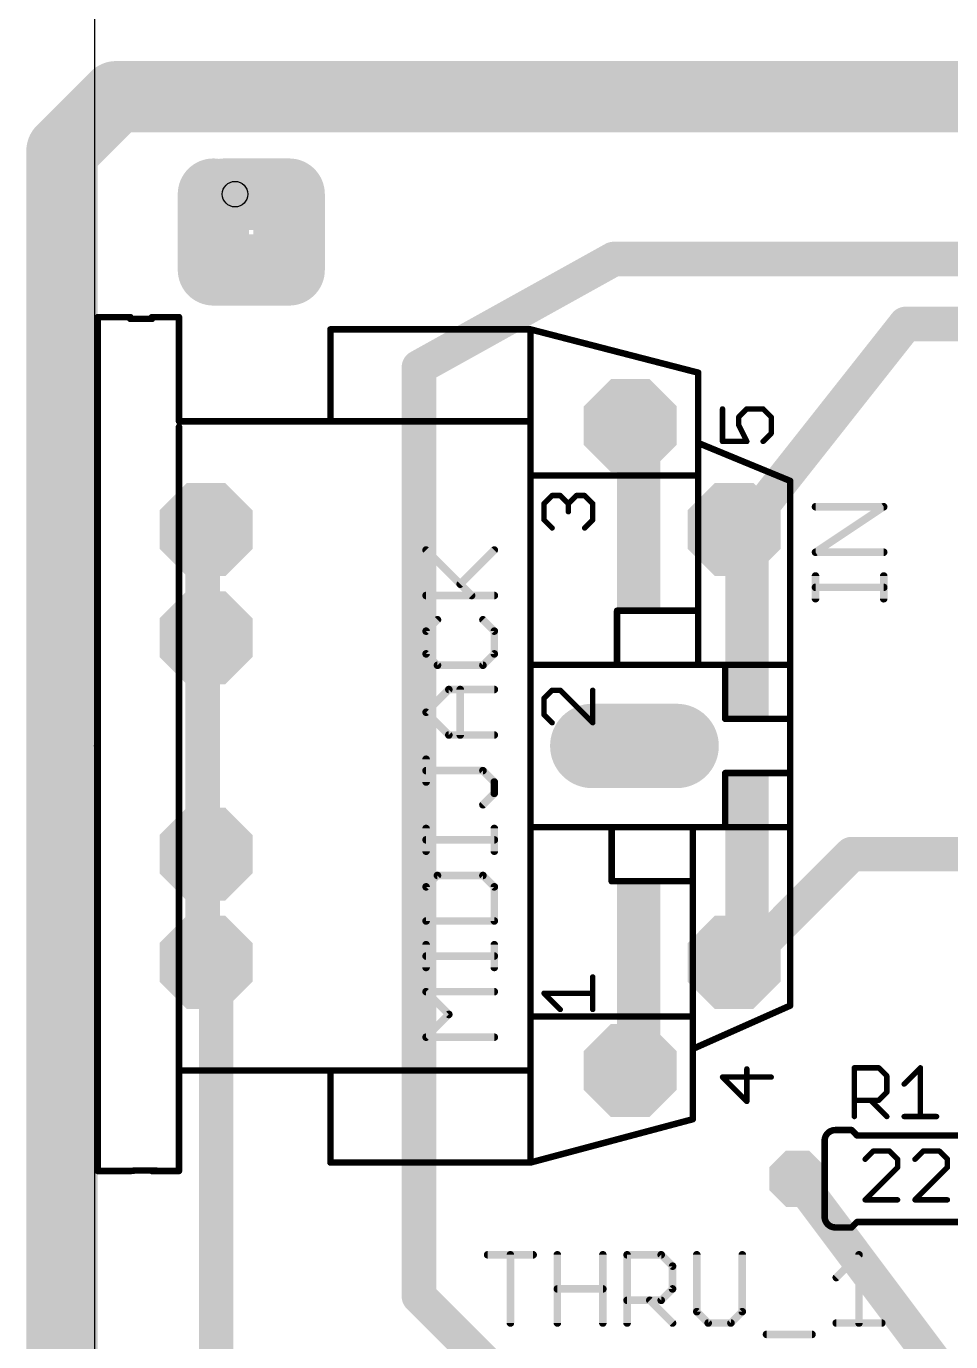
# Model space of a CAD drawing. Extents: x -0.06 to 3.94, y -0.06 to 3.15.
# Drawn here: x -0.063 to 0.792, y 0.649 to 1.865 of the extents above; entities that cross this region are included whole.
import ezdxf

# ---------------------------------------------------------------- set-up
doc = ezdxf.new("R2010")
doc.units = 0
for name, color, linetype in [('16', 175, 'CONTINUOUS'), ('17', 82, 'CONTINUOUS'), ('20', 7, 'CONTINUOUS'), ('21', 253, 'CONTINUOUS'), ('23', 7, 'CONTINUOUS'), ('25', 253, 'CONTINUOUS'), ('27', 253, 'CONTINUOUS'), ('46', 140, 'CONTINUOUS'), ('51', 253, 'CONTINUOUS')]:
    doc.layers.add(name, color=color, linetype=linetype)

# ---------------------------------------------------------------- blocks, each defined once
blk = doc.blocks.new('RECT')
blk.add_solid([(-0.5, -0.5), (0.5, -0.5), (-0.5, 0.5), (0.5, 0.5)])
blk = doc.blocks.new('OCTAGONP')
at = {"const_width": 0.5}
blk.add_lwpolyline([(-0.25, -0.103553), (-0.25, 0.103553), (-0.103553, 0.25), (0.103553, 0.25), (0.25, 0.103553), (0.25, -0.103553), (0.103553, -0.25), (-0.103553, -0.25), (-0.25, -0.103553), (-0.25, 0.103553)], dxfattribs=at)
blk = doc.blocks.new('LONGP100')
at = {"const_width": 1}
blk.add_lwpolyline([(-0.5, 0), (0.5, 0)], dxfattribs=at)
at = {"const_width": 0.5}
for points in [[(-0.5, 0.25, 1), (-0.5, -0.25)], [(0.5, -0.25, 1), (0.5, 0.25)]]:
    blk.add_lwpolyline(points, format="xyb", dxfattribs=at)

msp = doc.modelspace()

# ---------------------------------------------------------------- linework, layer by layer
at = {"layer": '16', "const_width": 0.032}
for points in [[(0.48, 1.65), (0.3, 1.55)], [(1.9, 1.65), (0.48, 1.65)], [(0.75, 1.59), (0.6, 1.4)], [(1.7875, 1.59), (0.75, 1.59)], [(0.3, 1.55), (0.3, 0.691339)], [(0.1, 1.4), (0.1, 1.3)], [(0.1, 1.4), (0.10315, 1.4)], [(0.6, 1.4), (0.591339, 1.4)], [(0.1, 1.3), (0.10315, 1.3)], [(0.1, 1.2875), (0.10315, 1.3)], [(0.1, 1.2875), (0.1, 1.1125)], [(0.1, 1.1125), (0.10315, 1.1)], [(0.1, 1.1), (0.1, 1)], [(0.1, 1.1), (0.10315, 1.1)], [(0.7, 1.1), (0.6, 1)], [(0.7, 1.1), (0.85, 1.1)], [(0.1, 1), (0.10315, 1)], [(0.1125, 0.9875), (0.10315, 1)], [(0.6, 1), (0.591339, 1)], [(0.1125, 0.9875), (0.1125, 0.4875)], [(0.8, 0.6), (0.65, 0.8)], [(0.3, 0.691339), (0.4, 0.591339)]]:
    msp.add_lwpolyline(points, dxfattribs=at)
at = {"layer": '16', "const_width": 0.016}
for points in [[(0.48, 1.658, 1), (0.48, 1.642)], [(0.483885, 1.643007, 1), (0.476115, 1.656993)], [(0.75, 1.598, 1), (0.75, 1.582)], [(0.756279, 1.585043, 1), (0.743721, 1.594957)], [(0.308, 1.55, 1), (0.292, 1.55)], [(0.296115, 1.556993, 1), (0.303885, 1.543007)], [(0.108, 1.4, 1), (0.092, 1.4)], [(0.1, 1.408, 1), (0.1, 1.392)], [(0.10315, 1.392, 1), (0.10315, 1.408)], [(0.591339, 1.408, 1), (0.591339, 1.392)], [(0.593721, 1.404957, 1), (0.606279, 1.395043)], [(0.6, 1.392, 1), (0.6, 1.408)], [(0.1, 1.308, 1), (0.1, 1.292)], [(0.110907, 1.298045, 1), (0.095392, 1.301955)], [(0.10315, 1.292, 1), (0.10315, 1.308)], [(0.092, 1.3, 1), (0.108, 1.3)], [(0.108, 1.2875, 1), (0.092, 1.2875)], [(0.092242, 1.289455, 1), (0.107758, 1.285545)], [(0.107758, 1.114455, 1), (0.092242, 1.110545)], [(0.092, 1.1125, 1), (0.108, 1.1125)], [(0.108, 1.1, 1), (0.092, 1.1)], [(0.1, 1.108, 1), (0.1, 1.092)], [(0.095392, 1.098045, 1), (0.110907, 1.101955)], [(0.10315, 1.092, 1), (0.10315, 1.108)], [(0.7, 1.108, 1), (0.7, 1.092)], [(0.705657, 1.094343, 1), (0.694343, 1.105657)], [(0.1, 1.008, 1), (0.1, 0.992)], [(0.109556, 1.004792, 1), (0.096744, 0.995208)], [(0.10315, 0.992, 1), (0.10315, 1.008)], [(0.591339, 1.008, 1), (0.591339, 0.992)], [(0.594343, 1.005657, 1), (0.605657, 0.994343)], [(0.6, 0.992, 1), (0.6, 1.008)], [(0.092, 1, 1), (0.108, 1)], [(0.1205, 0.9875, 1), (0.1045, 0.9875)], [(0.106094, 0.982708, 1), (0.118906, 0.992292)], [(0.6564, 0.8048, 1), (0.6436, 0.7952)], [(0.305657, 0.696995, 1), (0.294343, 0.685682)], [(0.292, 0.691339, 1), (0.308, 0.691339)]]:
    msp.add_lwpolyline(points, format="xyb", dxfattribs=at)
at = {"layer": '20'}
msp.add_line((0, 3.149606), (0, 0), dxfattribs=at)
msp.add_circle((0.13, 1.71), 0.011811, dxfattribs=at)
at = {"layer": '21'}
for points, const_width in [([(0.00315, 1.596378), (0.00315, 0.807126)], 0.006), ([(0.00315, 1.596378), (0.03315, 1.596378)], 0.006), ([(0.03315, 1.594685), (0.03315, 1.596378)], 0.006), ([(0.03315, 1.594685), (0.05315, 1.594685)], 0.006), ([(0.05315, 1.596378), (0.05315, 1.594685)], 0.006), ([(0.05315, 1.596378), (0.07815, 1.596378)], 0.006), ([(0.07815, 1.5), (0.07815, 1.596378)], 0.006), ([(0.21815, 1.585), (0.21815, 1.5)], 0.006), ([(0.21815, 1.585), (0.40315, 1.585)], 0.006), ([(0.55815, 1.545), (0.40315, 1.585)], 0.006), ([(0.40315, 1.5), (0.40315, 1.585)], 0.006), ([(0.580611, 1.511486), (0.580611, 1.481461)], 0.005), ([(0.595624, 1.50398), (0.60313, 1.511486)], 0.005), ([(0.60313, 1.511486), (0.618143, 1.511486)], 0.005), ([(0.618143, 1.511486), (0.62565, 1.50398)], 0.005), ([(0.07815, 1.5), (0.21815, 1.5)], 0.006), ([(0.07815, 1.495), (0.07815, 1.345)], 0.006), ([(0.21815, 1.5), (0.24815, 1.5)], 0.006), ([(0.40315, 1.5), (0.35815, 1.5)], 0.006), ([(0.40315, 1.275), (0.40315, 1.5)], 0.006), ([(0.595624, 1.496474), (0.595624, 1.50398)], 0.005), ([(0.60313, 1.481461), (0.595624, 1.496474)], 0.005), ([(0.62565, 1.50398), (0.62565, 1.488967)], 0.005), ([(0.580611, 1.481461), (0.60313, 1.481461)], 0.005), ([(0.62565, 1.488967), (0.618143, 1.481461)], 0.005), ([(0.415611, 1.42398), (0.423118, 1.431486)], 0.005), ([(0.415611, 1.408967), (0.415611, 1.42398)], 0.005), ([(0.423118, 1.431486), (0.430624, 1.431486)], 0.005), ([(0.430624, 1.431486), (0.43813, 1.42398)], 0.005), ([(0.43813, 1.42398), (0.445637, 1.431486)], 0.005), ([(0.43813, 1.42398), (0.43813, 1.416474)], 0.005), ([(0.445637, 1.431486), (0.453143, 1.431486)], 0.005), ([(0.453143, 1.431486), (0.46065, 1.42398)], 0.005), ([(0.46065, 1.42398), (0.46065, 1.408967)], 0.005), ([(0.423118, 1.401461), (0.415611, 1.408967)], 0.005), ([(0.46065, 1.408967), (0.453143, 1.401461)], 0.005), ([(0.55815, 1.325), (0.48315, 1.325)], 0.006), ([(0.48315, 1.275), (0.48315, 1.325)], 0.006), ([(0.55815, 1.275), (0.55815, 1.325)], 0.006), ([(0.40315, 1.125), (0.40315, 1.275)], 0.006), ([(0.48315, 1.275), (0.40315, 1.275)], 0.006), ([(0.55815, 1.275), (0.48315, 1.275)], 0.006), ([(0.58315, 1.275), (0.55815, 1.275)], 0.006), ([(0.64315, 1.275), (0.58315, 1.275)], 0.006), ([(0.58315, 1.275), (0.58315, 1.225)], 0.006), ([(0.64315, 1.225), (0.64315, 1.275)], 0.006), ([(0.07815, 1.255), (0.07815, 1.145)], 0.006), ([(0.423118, 1.251486), (0.415611, 1.24398)], 0.005), ([(0.430624, 1.251486), (0.423118, 1.251486)], 0.005), ([(0.46065, 1.221461), (0.430624, 1.251486)], 0.005), ([(0.46065, 1.251486), (0.46065, 1.221461)], 0.005), ([(0.415611, 1.24398), (0.415611, 1.228967)], 0.005), ([(0.415611, 1.228967), (0.423118, 1.221461)], 0.005), ([(0.64315, 1.225), (0.58315, 1.225)], 0.006), ([(0.64315, 1.175), (0.64315, 1.225)], 0.006), ([(0.58315, 1.125), (0.58315, 1.175)], 0.006), ([(0.64315, 1.175), (0.58315, 1.175)], 0.006), ([(0.64315, 1.125), (0.64315, 1.175)], 0.006), ([(0.40315, 0.9), (0.40315, 1.125)], 0.006), ([(0.47815, 1.125), (0.40315, 1.125)], 0.006), ([(0.55315, 1.125), (0.47815, 1.125)], 0.006), ([(0.47815, 1.125), (0.47815, 1.075)], 0.006), ([(0.55315, 1.075), (0.55315, 1.125)], 0.006), ([(0.58315, 1.125), (0.55315, 1.125)], 0.006), ([(0.64315, 1.125), (0.58315, 1.125)], 0.006), ([(0.55315, 1.075), (0.47815, 1.075)], 0.006), ([(0.07815, 1.055), (0.07815, 0.9)], 0.006), ([(0.46065, 0.956461), (0.46065, 0.986486)], 0.005), ([(0.430624, 0.956461), (0.415611, 0.971474)], 0.005), ([(0.415611, 0.971474), (0.46065, 0.971474)], 0.005), ([(0.07815, 0.9), (0.21815, 0.9)], 0.006), ([(0.07815, 0.807126), (0.07815, 0.9)], 0.006), ([(0.21815, 0.815), (0.21815, 0.9)], 0.006), ([(0.21815, 0.9), (0.24815, 0.9)], 0.006), ([(0.40315, 0.9), (0.35815, 0.9)], 0.006), ([(0.40315, 0.815), (0.40315, 0.9)], 0.006), ([(0.60313, 0.871461), (0.60313, 0.901486)], 0.005), ([(0.62565, 0.89398), (0.580611, 0.89398)], 0.005), ([(0.580611, 0.89398), (0.60313, 0.871461)], 0.005), ([(0.55315, 0.855), (0.40315, 0.815)], 0.006), ([(0.685, 0.845), (0.7, 0.845)], 0.006), ([(0.705, 0.84), (0.7, 0.845)], 0.006), ([(0.895, 0.84), (0.705, 0.84)], 0.006), ([(0.21815, 0.815), (0.40315, 0.815)], 0.006), ([(0.00315, 0.807126), (0.03315, 0.807126)], 0.006), ([(0.037087, 0.807559), (0.03315, 0.807126)], 0.006), ([(0.037087, 0.807559), (0.057087, 0.807559)], 0.006), ([(0.057087, 0.807559), (0.05315, 0.807126)], 0.006), ([(0.07815, 0.807126), (0.05315, 0.807126)], 0.006), ([(0.685, 0.755), (0.7, 0.755)], 0.006), ([(0.705, 0.76), (0.7, 0.755)], 0.006), ([(0.895, 0.76), (0.705, 0.76)], 0.006)]:
    msp.add_lwpolyline(points, dxfattribs=dict(at, const_width=const_width))
for points, const_width in [([(0.00465, 1.596378, 1), (0.00165, 1.596378)], 0.003), ([(0.00315, 1.597878, 1), (0.00315, 1.594878)], 0.003), ([(0.03465, 1.596378, 1), (0.03165, 1.596378)], 0.003), ([(0.03315, 1.596185, 1), (0.03315, 1.593185)], 0.003), ([(0.03165, 1.594685, 1), (0.03465, 1.594685)], 0.003), ([(0.03315, 1.594878, 1), (0.03315, 1.597878)], 0.003), ([(0.05465, 1.596378, 1), (0.05165, 1.596378)], 0.003), ([(0.05315, 1.597878, 1), (0.05315, 1.594878)], 0.003), ([(0.05165, 1.594685, 1), (0.05465, 1.594685)], 0.003), ([(0.05315, 1.593185, 1), (0.05315, 1.596185)], 0.003), ([(0.07965, 1.596378, 1), (0.07665, 1.596378)], 0.003), ([(0.07815, 1.594878, 1), (0.07815, 1.597878)], 0.003), ([(0.21965, 1.585, 1), (0.21665, 1.585)], 0.003), ([(0.21815, 1.5865, 1), (0.21815, 1.5835)], 0.003), ([(0.403524, 1.586452, 1), (0.402775, 1.583548)], 0.003), ([(0.40465, 1.585, 1), (0.40165, 1.585)], 0.003), ([(0.40315, 1.5835, 1), (0.40315, 1.5865)], 0.003), ([(0.557775, 1.543548, 1), (0.558524, 1.546452)], 0.003), ([(0.581861, 1.511486, 1), (0.579361, 1.511486)], 0.0025), ([(0.60313, 1.512736, 1), (0.60313, 1.510236)], 0.0025), ([(0.604014, 1.510602, 1), (0.602247, 1.51237)], 0.0025), ([(0.619027, 1.51237, 1), (0.617259, 1.510602)], 0.0025), ([(0.618143, 1.510236, 1), (0.618143, 1.512736)], 0.0025), ([(0.07815, 1.5015, 1), (0.07815, 1.4985)], 0.003), ([(0.07665, 1.5, 1), (0.07965, 1.5)], 0.003), ([(0.07965, 1.495, 1), (0.07665, 1.495)], 0.003), ([(0.21815, 1.5015, 1), (0.21815, 1.4985)], 0.003), ([(0.21665, 1.5, 1), (0.21965, 1.5)], 0.003), ([(0.21815, 1.4985, 1), (0.21815, 1.5015)], 0.003), ([(0.24815, 1.4985, 1), (0.24815, 1.5015)], 0.003), ([(0.35815, 1.5015, 1), (0.35815, 1.4985)], 0.003), ([(0.40465, 1.5, 1), (0.40165, 1.5)], 0.003), ([(0.40165, 1.5, 1), (0.40465, 1.5)], 0.003), ([(0.40315, 1.4985, 1), (0.40315, 1.5015)], 0.003), ([(0.596874, 1.50398, 1), (0.594374, 1.50398)], 0.0025), ([(0.59474, 1.504864, 1), (0.596508, 1.503096)], 0.0025), ([(0.596742, 1.497033, 1), (0.594506, 1.495915)], 0.0025), ([(0.594374, 1.496474, 1), (0.596874, 1.496474)], 0.0025), ([(0.6269, 1.50398, 1), (0.6244, 1.50398)], 0.0025), ([(0.624766, 1.503096, 1), (0.626533, 1.504864)], 0.0025), ([(0.580611, 1.482711, 1), (0.580611, 1.480211)], 0.0025), ([(0.602012, 1.480902, 1), (0.604248, 1.48202)], 0.0025), ([(0.60313, 1.480211, 1), (0.60313, 1.482711)], 0.0025), ([(0.617259, 1.482345, 1), (0.619027, 1.480577)], 0.0025), ([(0.6244, 1.488967, 1), (0.6269, 1.488967)], 0.0025), ([(0.626533, 1.488083, 1), (0.624766, 1.489851)], 0.0025), ([(0.579361, 1.481461, 1), (0.581861, 1.481461)], 0.0025), ([(0.416861, 1.42398, 1), (0.414361, 1.42398)], 0.0025), ([(0.414727, 1.424864, 1), (0.416495, 1.423096)], 0.0025), ([(0.423118, 1.432736, 1), (0.423118, 1.430236)], 0.0025), ([(0.424002, 1.430602, 1), (0.422234, 1.43237)], 0.0025), ([(0.431508, 1.43237, 1), (0.42974, 1.430602)], 0.0025), ([(0.430624, 1.430236, 1), (0.430624, 1.432736)], 0.0025), ([(0.43938, 1.42398, 1), (0.43688, 1.42398)], 0.0025), ([(0.437247, 1.424864, 1), (0.439014, 1.423096)], 0.0025), ([(0.437247, 1.423096, 1), (0.439014, 1.424864)], 0.0025), ([(0.445637, 1.432736, 1), (0.445637, 1.430236)], 0.0025), ([(0.446521, 1.430602, 1), (0.444753, 1.43237)], 0.0025), ([(0.454027, 1.43237, 1), (0.452259, 1.430602)], 0.0025), ([(0.453143, 1.430236, 1), (0.453143, 1.432736)], 0.0025), ([(0.4619, 1.42398, 1), (0.4594, 1.42398)], 0.0025), ([(0.459766, 1.423096, 1), (0.461533, 1.424864)], 0.0025), ([(0.416495, 1.409851, 1), (0.414727, 1.408083)], 0.0025), ([(0.43688, 1.416474, 1), (0.43938, 1.416474)], 0.0025), ([(0.461533, 1.408083, 1), (0.459766, 1.409851)], 0.0025), ([(0.414361, 1.408967, 1), (0.416861, 1.408967)], 0.0025), ([(0.422234, 1.400577, 1), (0.424002, 1.402345)], 0.0025), ([(0.452259, 1.402345, 1), (0.454027, 1.400577)], 0.0025), ([(0.4594, 1.408967, 1), (0.4619, 1.408967)], 0.0025), ([(0.07665, 1.345, 1), (0.07965, 1.345)], 0.003), ([(0.48315, 1.3265, 1), (0.48315, 1.3235)], 0.003), ([(0.48465, 1.325, 1), (0.48165, 1.325)], 0.003), ([(0.55965, 1.325, 1), (0.55665, 1.325)], 0.003), ([(0.55815, 1.3235, 1), (0.55815, 1.3265)], 0.003), ([(0.40465, 1.275, 1), (0.40165, 1.275)], 0.003), ([(0.40315, 1.2765, 1), (0.40315, 1.2735)], 0.003), ([(0.48315, 1.2765, 1), (0.48315, 1.2735)], 0.003), ([(0.48315, 1.2735, 1), (0.48315, 1.2765)], 0.003), ([(0.55815, 1.2765, 1), (0.55815, 1.2735)], 0.003), ([(0.55815, 1.2735, 1), (0.55815, 1.2765)], 0.003), ([(0.58315, 1.2765, 1), (0.58315, 1.2735)], 0.003), ([(0.58465, 1.275, 1), (0.58165, 1.275)], 0.003), ([(0.58315, 1.2735, 1), (0.58315, 1.2765)], 0.003), ([(0.64465, 1.275, 1), (0.64165, 1.275)], 0.003), ([(0.64315, 1.2735, 1), (0.64315, 1.2765)], 0.003), ([(0.40165, 1.275, 1), (0.40465, 1.275)], 0.003), ([(0.48165, 1.275, 1), (0.48465, 1.275)], 0.003), ([(0.55665, 1.275, 1), (0.55965, 1.275)], 0.003), ([(0.07965, 1.255, 1), (0.07665, 1.255)], 0.003), ([(0.423118, 1.252736, 1), (0.423118, 1.250236)], 0.0025), ([(0.424002, 1.250602, 1), (0.422234, 1.25237)], 0.0025), ([(0.431508, 1.25237, 1), (0.42974, 1.250602)], 0.0025), ([(0.430624, 1.250236, 1), (0.430624, 1.252736)], 0.0025), ([(0.4619, 1.251486, 1), (0.4594, 1.251486)], 0.0025), ([(0.416861, 1.24398, 1), (0.414361, 1.24398)], 0.0025), ([(0.414727, 1.244864, 1), (0.416495, 1.243096)], 0.0025), ([(0.416495, 1.229851, 1), (0.414727, 1.228083)], 0.0025), ([(0.414361, 1.228967, 1), (0.416861, 1.228967)], 0.0025), ([(0.58315, 1.2265, 1), (0.58315, 1.2235)], 0.003), ([(0.64465, 1.225, 1), (0.64165, 1.225)], 0.003), ([(0.64315, 1.2235, 1), (0.64315, 1.2265)], 0.003), ([(0.422234, 1.220577, 1), (0.424002, 1.222345)], 0.0025), ([(0.4594, 1.221461, 1), (0.4619, 1.221461)], 0.0025), ([(0.459766, 1.220577, 1), (0.461533, 1.222345)], 0.0025), ([(0.58165, 1.225, 1), (0.58465, 1.225)], 0.003), ([(0.64165, 1.225, 1), (0.64465, 1.225)], 0.003), ([(0.58465, 1.175, 1), (0.58165, 1.175)], 0.003), ([(0.58315, 1.1765, 1), (0.58315, 1.1735)], 0.003), ([(0.64465, 1.175, 1), (0.64165, 1.175)], 0.003), ([(0.64165, 1.175, 1), (0.64465, 1.175)], 0.003), ([(0.64315, 1.1735, 1), (0.64315, 1.1765)], 0.003), ([(0.07665, 1.145, 1), (0.07965, 1.145)], 0.003), ([(0.40465, 1.125, 1), (0.40165, 1.125)], 0.003), ([(0.40315, 1.1265, 1), (0.40315, 1.1235)], 0.003), ([(0.40165, 1.125, 1), (0.40465, 1.125)], 0.003), ([(0.47815, 1.1265, 1), (0.47815, 1.1235)], 0.003), ([(0.47965, 1.125, 1), (0.47665, 1.125)], 0.003), ([(0.47815, 1.1235, 1), (0.47815, 1.1265)], 0.003), ([(0.55465, 1.125, 1), (0.55165, 1.125)], 0.003), ([(0.55315, 1.1265, 1), (0.55315, 1.1235)], 0.003), ([(0.55315, 1.1235, 1), (0.55315, 1.1265)], 0.003), ([(0.58315, 1.1265, 1), (0.58315, 1.1235)], 0.003), ([(0.58165, 1.125, 1), (0.58465, 1.125)], 0.003), ([(0.58315, 1.1235, 1), (0.58315, 1.1265)], 0.003), ([(0.64165, 1.125, 1), (0.64465, 1.125)], 0.003), ([(0.64315, 1.1235, 1), (0.64315, 1.1265)], 0.003), ([(0.47815, 1.0765, 1), (0.47815, 1.0735)], 0.003), ([(0.47665, 1.075, 1), (0.47965, 1.075)], 0.003), ([(0.55165, 1.075, 1), (0.55465, 1.075)], 0.003), ([(0.55315, 1.0735, 1), (0.55315, 1.0765)], 0.003), ([(0.07965, 1.055, 1), (0.07665, 1.055)], 0.003), ([(0.4619, 0.986486, 1), (0.4594, 0.986486)], 0.0025), ([(0.415611, 0.972724, 1), (0.415611, 0.970224)], 0.0025), ([(0.416495, 0.972357, 1), (0.414727, 0.97059)], 0.0025), ([(0.46065, 0.970224, 1), (0.46065, 0.972724)], 0.0025), ([(0.42974, 0.955577, 1), (0.431508, 0.957345)], 0.0025), ([(0.4594, 0.956461, 1), (0.4619, 0.956461)], 0.0025), ([(0.07815, 0.9015, 1), (0.07815, 0.8985)], 0.003), ([(0.07965, 0.9, 1), (0.07665, 0.9)], 0.003), ([(0.07665, 0.9, 1), (0.07965, 0.9)], 0.003), ([(0.21965, 0.9, 1), (0.21665, 0.9)], 0.003), ([(0.21815, 0.9015, 1), (0.21815, 0.8985)], 0.003), ([(0.21815, 0.8985, 1), (0.21815, 0.9015)], 0.003), ([(0.24815, 0.8985, 1), (0.24815, 0.9015)], 0.003), ([(0.35815, 0.9015, 1), (0.35815, 0.8985)], 0.003), ([(0.40465, 0.9, 1), (0.40165, 0.9)], 0.003), ([(0.40165, 0.9, 1), (0.40465, 0.9)], 0.003), ([(0.40315, 0.8985, 1), (0.40315, 0.9015)], 0.003), ([(0.60438, 0.901486, 1), (0.60188, 0.901486)], 0.0025), ([(0.580611, 0.89523, 1), (0.580611, 0.89273)], 0.0025), ([(0.581495, 0.894864, 1), (0.579727, 0.893096)], 0.0025), ([(0.62565, 0.89273, 1), (0.62565, 0.89523)], 0.0025), ([(0.60188, 0.871461, 1), (0.60438, 0.871461)], 0.0025), ([(0.602247, 0.870577, 1), (0.604014, 0.872345)], 0.0025), ([(0.553536, 0.853551, 1), (0.552763, 0.856449)], 0.003), ([(0.685, 0.845, 0.414214), (0.675, 0.835)], 0.006), ([(0.685, 0.8465, 1), (0.685, 0.8435)], 0.003), ([(0.685, 0.8435, 1), (0.685, 0.8465)], 0.003), ([(0.701061, 0.846061, 1), (0.698939, 0.843939)], 0.003), ([(0.7, 0.8435, 1), (0.7, 0.8465)], 0.003), ([(0.705, 0.8415, 1), (0.705, 0.8385)], 0.003), ([(0.703939, 0.838939, 1), (0.706061, 0.841061)], 0.003), ([(0.6735, 0.835, 1), (0.6765, 0.835)], 0.003), ([(0.21815, 0.8165, 1), (0.21815, 0.8135)], 0.003), ([(0.21665, 0.815, 1), (0.21965, 0.815)], 0.003), ([(0.402763, 0.816449, 1), (0.403536, 0.813551)], 0.003), ([(0.40165, 0.815, 1), (0.40465, 0.815)], 0.003), ([(0.40315, 0.8135, 1), (0.40315, 0.8165)], 0.003), ([(0.00315, 0.808626, 1), (0.00315, 0.805626)], 0.003), ([(0.00165, 0.807126, 1), (0.00465, 0.807126)], 0.003), ([(0.032986, 0.808617, 1), (0.033314, 0.805635)], 0.003), ([(0.03315, 0.805626, 1), (0.03315, 0.808626)], 0.003), ([(0.037087, 0.809059, 1), (0.037087, 0.806059)], 0.003), ([(0.037251, 0.806068, 1), (0.036923, 0.80905)], 0.003), ([(0.05315, 0.808626, 1), (0.05315, 0.805626)], 0.003), ([(0.052986, 0.808617, 1), (0.053314, 0.805635)], 0.003), ([(0.057251, 0.806068, 1), (0.056923, 0.80905)], 0.003), ([(0.057087, 0.806059, 1), (0.057087, 0.809059)], 0.003), ([(0.07665, 0.807126, 1), (0.07965, 0.807126)], 0.003), ([(0.07815, 0.805626, 1), (0.07815, 0.808626)], 0.003), ([(0.675, 0.765, 0.414214), (0.685, 0.755)], 0.006), ([(0.6765, 0.765, 1), (0.6735, 0.765)], 0.003), ([(0.685, 0.7565, 1), (0.685, 0.7535)], 0.003), ([(0.685, 0.7535, 1), (0.685, 0.7565)], 0.003), ([(0.698939, 0.756061, 1), (0.701061, 0.753939)], 0.003), ([(0.7, 0.7535, 1), (0.7, 0.7565)], 0.003), ([(0.705, 0.7615, 1), (0.705, 0.7585)], 0.003), ([(0.706061, 0.758939, 1), (0.703939, 0.761061)], 0.003)]:
    msp.add_lwpolyline(points, format="xyb", dxfattribs=dict(at, const_width=const_width))
at = {"layer": '23'}
msp.add_point((0, 1.2), dxfattribs=at)
at = {"layer": '25'}
for points, const_width in [([(0.666596, 1.379045), (0.72965, 1.421081)], 0.007), ([(0.72965, 1.421081), (0.666596, 1.421081)], 0.007), ([(0.72965, 1.379045), (0.666596, 1.379045)], 0.007), ([(0.666596, 1.336075), (0.666596, 1.357093)], 0.007), ([(0.72965, 1.346584), (0.666596, 1.346584)], 0.007), ([(0.72965, 1.336075), (0.72965, 1.357093)], 0.007), ([(0.7025, 0.8575), (0.7025, 0.902538)], 0.005), ([(0.7025, 0.902538), (0.725019, 0.902538)], 0.005), ([(0.725019, 0.902538), (0.732526, 0.895032)], 0.005), ([(0.748539, 0.887526), (0.763552, 0.902538)], 0.005), ([(0.763552, 0.902538), (0.763552, 0.8575)], 0.005), ([(0.732526, 0.895032), (0.732526, 0.880019)], 0.005), ([(0.732526, 0.880019), (0.725019, 0.872513)], 0.005), ([(0.725019, 0.872513), (0.7025, 0.872513)], 0.005), ([(0.717513, 0.872513), (0.732526, 0.8575)], 0.005), ([(0.748539, 0.8575), (0.778565, 0.8575)], 0.005), ([(0.3635, 0.729703), (0.405536, 0.729703)], 0.007), ([(0.384518, 0.66665), (0.384518, 0.729703)], 0.007), ([(0.427955, 0.66665), (0.427955, 0.729703)], 0.007), ([(0.469991, 0.729703), (0.469991, 0.66665)], 0.007), ([(0.49241, 0.66665), (0.49241, 0.729703)], 0.007), ([(0.49241, 0.729703), (0.523937, 0.729703)], 0.007), ([(0.523937, 0.729703), (0.534446, 0.719195)], 0.007), ([(0.556865, 0.729703), (0.556865, 0.677159)], 0.007), ([(0.598901, 0.677159), (0.598901, 0.729703)], 0.007), ([(0.685775, 0.708686), (0.706793, 0.729703)], 0.007), ([(0.706793, 0.729703), (0.706793, 0.66665)], 0.007), ([(0.534446, 0.719195), (0.534446, 0.698177)], 0.007), ([(0.427955, 0.698177), (0.469991, 0.698177)], 0.007), ([(0.534446, 0.698177), (0.523937, 0.687668)], 0.007), ([(0.523937, 0.687668), (0.49241, 0.687668)], 0.007), ([(0.513428, 0.687668), (0.534446, 0.66665)], 0.007), ([(0.556865, 0.677159), (0.567374, 0.66665)], 0.007), ([(0.567374, 0.66665), (0.588392, 0.66665)], 0.007), ([(0.588392, 0.66665), (0.598901, 0.677159)], 0.007), ([(0.685775, 0.66665), (0.727811, 0.66665)], 0.007), ([(0.62132, 0.656141), (0.663356, 0.656141)], 0.007)]:
    msp.add_lwpolyline(points, dxfattribs=dict(at, const_width=const_width))
for points, const_width in [([(0.666596, 1.422831, 1), (0.666596, 1.419331)], 0.0035), ([(0.73062, 1.419625, 1), (0.728679, 1.422537)], 0.0035), ([(0.72965, 1.419331, 1), (0.72965, 1.422831)], 0.0035), ([(0.666596, 1.380795, 1), (0.666596, 1.377295)], 0.0035), ([(0.665625, 1.380501, 1), (0.667566, 1.377589)], 0.0035), ([(0.72965, 1.377295, 1), (0.72965, 1.380795)], 0.0035), ([(0.668346, 1.357093, 1), (0.664846, 1.357093)], 0.0035), ([(0.666596, 1.348334, 1), (0.666596, 1.344834)], 0.0035), ([(0.7314, 1.357093, 1), (0.7279, 1.357093)], 0.0035), ([(0.72965, 1.344834, 1), (0.72965, 1.348334)], 0.0035), ([(0.664846, 1.336075, 1), (0.668346, 1.336075)], 0.0035), ([(0.7279, 1.336075, 1), (0.7314, 1.336075)], 0.0035), ([(0.70375, 0.902538, 1), (0.70125, 0.902538)], 0.0025), ([(0.7025, 0.903788, 1), (0.7025, 0.901288)], 0.0025), ([(0.725903, 0.903422, 1), (0.724135, 0.901655)], 0.0025), ([(0.725019, 0.901288, 1), (0.725019, 0.903788)], 0.0025), ([(0.764802, 0.902538, 1), (0.762302, 0.902538)], 0.0025), ([(0.764436, 0.901655, 1), (0.762668, 0.903422)], 0.0025), ([(0.733776, 0.895032, 1), (0.731276, 0.895032)], 0.0025), ([(0.731642, 0.894148, 1), (0.733409, 0.895916)], 0.0025), ([(0.747655, 0.888409, 1), (0.749423, 0.886642)], 0.0025), ([(0.731276, 0.880019, 1), (0.733776, 0.880019)], 0.0025), ([(0.733409, 0.879135, 1), (0.731642, 0.880903)], 0.0025), ([(0.7025, 0.873763, 1), (0.7025, 0.871263)], 0.0025), ([(0.718397, 0.873397, 1), (0.716629, 0.871629)], 0.0025), ([(0.724135, 0.873397, 1), (0.725903, 0.871629)], 0.0025), ([(0.725019, 0.871263, 1), (0.725019, 0.873763)], 0.0025), ([(0.70125, 0.8575, 1), (0.70375, 0.8575)], 0.0025), ([(0.731642, 0.856616, 1), (0.733409, 0.858384)], 0.0025), ([(0.748539, 0.85875, 1), (0.748539, 0.85625)], 0.0025), ([(0.762302, 0.8575, 1), (0.764802, 0.8575)], 0.0025), ([(0.778565, 0.85625, 1), (0.778565, 0.85875)], 0.0025), ([(0.3635, 0.731453, 1), (0.3635, 0.727953)], 0.0035), ([(0.386268, 0.729703, 1), (0.382768, 0.729703)], 0.0035), ([(0.405536, 0.727953, 1), (0.405536, 0.731453)], 0.0035), ([(0.429705, 0.729703, 1), (0.426205, 0.729703)], 0.0035), ([(0.471741, 0.729703, 1), (0.468241, 0.729703)], 0.0035), ([(0.49416, 0.729703, 1), (0.49066, 0.729703)], 0.0035), ([(0.49241, 0.731453, 1), (0.49241, 0.727953)], 0.0035), ([(0.525174, 0.730941, 1), (0.522699, 0.728466)], 0.0035), ([(0.523937, 0.727953, 1), (0.523937, 0.731453)], 0.0035), ([(0.558615, 0.729703, 1), (0.555115, 0.729703)], 0.0035), ([(0.600651, 0.729703, 1), (0.597151, 0.729703)], 0.0035), ([(0.708543, 0.729703, 1), (0.705043, 0.729703)], 0.0035), ([(0.70803, 0.728466, 1), (0.705555, 0.730941)], 0.0035), ([(0.536196, 0.719195, 1), (0.532696, 0.719195)], 0.0035), ([(0.533208, 0.717957, 1), (0.535683, 0.720432)], 0.0035), ([(0.684537, 0.709923, 1), (0.687012, 0.707448)], 0.0035), ([(0.427955, 0.699927, 1), (0.427955, 0.696427)], 0.0035), ([(0.469991, 0.696427, 1), (0.469991, 0.699927)], 0.0035), ([(0.532696, 0.698177, 1), (0.536196, 0.698177)], 0.0035), ([(0.535683, 0.696939, 1), (0.533208, 0.699414)], 0.0035), ([(0.49241, 0.689418, 1), (0.49241, 0.685918)], 0.0035), ([(0.514665, 0.688905, 1), (0.51219, 0.68643)], 0.0035), ([(0.522699, 0.688905, 1), (0.525174, 0.68643)], 0.0035), ([(0.523937, 0.685918, 1), (0.523937, 0.689418)], 0.0035), ([(0.533208, 0.665412, 1), (0.535683, 0.667887)], 0.0035), ([(0.558102, 0.678396, 1), (0.555627, 0.675921)], 0.0035), ([(0.555115, 0.677159, 1), (0.558615, 0.677159)], 0.0035), ([(0.567374, 0.6684, 1), (0.567374, 0.6649)], 0.0035), ([(0.566136, 0.665412, 1), (0.568611, 0.667887)], 0.0035), ([(0.587154, 0.667887, 1), (0.589629, 0.665412)], 0.0035), ([(0.588392, 0.6649, 1), (0.588392, 0.6684)], 0.0035), ([(0.597151, 0.677159, 1), (0.600651, 0.677159)], 0.0035), ([(0.600138, 0.675921, 1), (0.597663, 0.678396)], 0.0035), ([(0.685775, 0.6684, 1), (0.685775, 0.6649)], 0.0035), ([(0.727811, 0.6649, 1), (0.727811, 0.6684)], 0.0035), ([(0.382768, 0.66665, 1), (0.386268, 0.66665)], 0.0035), ([(0.426205, 0.66665, 1), (0.429705, 0.66665)], 0.0035), ([(0.468241, 0.66665, 1), (0.471741, 0.66665)], 0.0035), ([(0.49066, 0.66665, 1), (0.49416, 0.66665)], 0.0035), ([(0.62132, 0.657891, 1), (0.62132, 0.654391)], 0.0035), ([(0.663356, 0.654391, 1), (0.663356, 0.657891)], 0.0035), ([(0.705043, 0.66665, 1), (0.708543, 0.66665)], 0.0035)]:
    msp.add_lwpolyline(points, format="xyb", dxfattribs=dict(at, const_width=const_width))
at = {"layer": '27'}
for points, const_width in [([(0.307833, 1.382318, 1), (0.305358, 1.379843)], 0.0035), ([(0.370887, 1.379843, 1), (0.368412, 1.382318)], 0.0035), ([(0.336885, 1.350791, 1), (0.33936, 1.348316)], 0.0035), ([(0.306596, 1.340794, 1), (0.306596, 1.337294)], 0.0035), ([(0.347394, 1.337807, 1), (0.349869, 1.340282)], 0.0035), ([(0.36965, 1.337294, 1), (0.36965, 1.340794)], 0.0035), ([(0.318342, 1.315388, 1), (0.315867, 1.317863)], 0.0035), ([(0.360378, 1.317863, 1), (0.357903, 1.315388)], 0.0035), ([(0.305358, 1.307354, 1), (0.307833, 1.304879)], 0.0035), ([(0.308346, 1.306116, 1), (0.304846, 1.306116)], 0.0035), ([(0.3714, 1.306116, 1), (0.3679, 1.306116)], 0.0035), ([(0.368412, 1.304879, 1), (0.370887, 1.307354)], 0.0035), ([(0.307833, 1.286336, 1), (0.305358, 1.283861)], 0.0035), ([(0.304846, 1.285098, 1), (0.308346, 1.285098)], 0.0035), ([(0.317105, 1.276339, 1), (0.317105, 1.272839)], 0.0035), ([(0.315867, 1.273352, 1), (0.318342, 1.275827)], 0.0035), ([(0.357903, 1.275827, 1), (0.360378, 1.273352)], 0.0035), ([(0.359141, 1.272839, 1), (0.359141, 1.276339)], 0.0035), ([(0.3679, 1.285098, 1), (0.3714, 1.285098)], 0.0035), ([(0.370887, 1.283861, 1), (0.368412, 1.286336)], 0.0035), ([(0.327614, 1.25392, 1), (0.327614, 1.25042)], 0.0035), ([(0.328851, 1.250933, 1), (0.326376, 1.253408)], 0.0035), ([(0.339873, 1.25217, 1), (0.336373, 1.25217)], 0.0035), ([(0.36965, 1.25042, 1), (0.36965, 1.25392)], 0.0035), ([(0.307833, 1.23239, 1), (0.305358, 1.229915)], 0.0035), ([(0.305358, 1.23239, 1), (0.307833, 1.229915)], 0.0035), ([(0.327614, 1.211884, 1), (0.327614, 1.208384)], 0.0035), ([(0.326376, 1.208897, 1), (0.328851, 1.211372)], 0.0035), ([(0.336373, 1.210134, 1), (0.339873, 1.210134)], 0.0035), ([(0.36965, 1.208384, 1), (0.36965, 1.211884)], 0.0035), ([(0.308346, 1.187715, 1), (0.304846, 1.187715)], 0.0035), ([(0.306596, 1.178956, 1), (0.306596, 1.175456)], 0.0035), ([(0.360378, 1.178444, 1), (0.357903, 1.175969)], 0.0035), ([(0.359141, 1.175456, 1), (0.359141, 1.178956)], 0.0035), ([(0.304846, 1.166697, 1), (0.308346, 1.166697)], 0.0035), ([(0.3714, 1.166697, 1), (0.3679, 1.166697)], 0.0035), ([(0.368412, 1.16546, 1), (0.370887, 1.167935)], 0.0035), ([(0.3679, 1.156188, 1), (0.3714, 1.156188)], 0.0035), ([(0.370887, 1.154951, 1), (0.368412, 1.157426)], 0.0035), ([(0.357903, 1.146917, 1), (0.360378, 1.144442)], 0.0035), ([(0.308346, 1.123727, 1), (0.304846, 1.123727)], 0.0035), ([(0.3714, 1.123727, 1), (0.3679, 1.123727)], 0.0035), ([(0.306596, 1.114968, 1), (0.306596, 1.111468)], 0.0035), ([(0.36965, 1.111468, 1), (0.36965, 1.114968)], 0.0035), ([(0.304846, 1.102709, 1), (0.308346, 1.102709)], 0.0035), ([(0.3679, 1.102709, 1), (0.3714, 1.102709)], 0.0035), ([(0.317105, 1.08204, 1), (0.317105, 1.07854)], 0.0035), ([(0.318342, 1.079053, 1), (0.315867, 1.081528)], 0.0035), ([(0.360378, 1.081528, 1), (0.357903, 1.079053)], 0.0035), ([(0.359141, 1.07854, 1), (0.359141, 1.08204)], 0.0035), ([(0.305358, 1.071019, 1), (0.307833, 1.068544)], 0.0035), ([(0.308346, 1.069781, 1), (0.304846, 1.069781)], 0.0035), ([(0.3714, 1.069781, 1), (0.3679, 1.069781)], 0.0035), ([(0.368412, 1.068544, 1), (0.370887, 1.071019)], 0.0035), ([(0.306596, 1.040004, 1), (0.306596, 1.036504)], 0.0035), ([(0.304846, 1.038254, 1), (0.308346, 1.038254)], 0.0035), ([(0.3679, 1.038254, 1), (0.3714, 1.038254)], 0.0035), ([(0.36965, 1.036504, 1), (0.36965, 1.040004)], 0.0035), ([(0.308346, 1.016302, 1), (0.304846, 1.016302)], 0.0035), ([(0.306596, 1.007543, 1), (0.306596, 1.004043)], 0.0035), ([(0.3714, 1.016302, 1), (0.3679, 1.016302)], 0.0035), ([(0.36965, 1.004043, 1), (0.36965, 1.007543)], 0.0035), ([(0.304846, 0.995284, 1), (0.308346, 0.995284)], 0.0035), ([(0.3679, 0.995284, 1), (0.3714, 0.995284)], 0.0035), ([(0.307833, 0.974103, 1), (0.305358, 0.971628)], 0.0035), ([(0.306596, 0.974615, 1), (0.306596, 0.971115)], 0.0035), ([(0.36965, 0.971115, 1), (0.36965, 0.974615)], 0.0035), ([(0.328851, 0.95061, 1), (0.326376, 0.953085)], 0.0035), ([(0.326376, 0.95061, 1), (0.328851, 0.953085)], 0.0035), ([(0.305358, 0.932067, 1), (0.307833, 0.929592)], 0.0035), ([(0.306596, 0.932579, 1), (0.306596, 0.929079)], 0.0035), ([(0.36965, 0.929079, 1), (0.36965, 0.932579)], 0.0035), ([(0.720006, 0.826788, 1), (0.720006, 0.824288)], 0.0025), ([(0.72089, 0.824655, 1), (0.719123, 0.826422)], 0.0025), ([(0.735903, 0.826422, 1), (0.734135, 0.824655)], 0.0025), ([(0.735019, 0.824288, 1), (0.735019, 0.826788)], 0.0025), ([(0.766046, 0.826788, 1), (0.766046, 0.824288)], 0.0025), ([(0.76693, 0.824655, 1), (0.765162, 0.826422)], 0.0025), ([(0.781942, 0.826422, 1), (0.780175, 0.824655)], 0.0025), ([(0.781058, 0.824288, 1), (0.781058, 0.826788)], 0.0025), ([(0.711616, 0.818916, 1), (0.713384, 0.817148)], 0.0025), ([(0.743776, 0.818032, 1), (0.741276, 0.818032)], 0.0025), ([(0.741642, 0.817148, 1), (0.743409, 0.818916)], 0.0025), ([(0.757655, 0.818916, 1), (0.759423, 0.817148)], 0.0025), ([(0.789815, 0.818032, 1), (0.787315, 0.818032)], 0.0025), ([(0.787681, 0.817148, 1), (0.789449, 0.818916)], 0.0025), ([(0.741276, 0.810526, 1), (0.743776, 0.810526)], 0.0025), ([(0.743409, 0.809642, 1), (0.741642, 0.811409)], 0.0025), ([(0.787315, 0.810526, 1), (0.789815, 0.810526)], 0.0025), ([(0.789449, 0.809642, 1), (0.787681, 0.811409)], 0.0025), ([(0.7125, 0.78175, 1), (0.7125, 0.77925)], 0.0025), ([(0.711616, 0.781384, 1), (0.713384, 0.779616)], 0.0025), ([(0.742526, 0.77925, 1), (0.742526, 0.78175)], 0.0025), ([(0.758539, 0.78175, 1), (0.758539, 0.77925)], 0.0025), ([(0.757655, 0.781384, 1), (0.759423, 0.779616)], 0.0025), ([(0.788565, 0.77925, 1), (0.788565, 0.78175)], 0.0025)]:
    msp.add_lwpolyline(points, format="xyb", dxfattribs=dict(at, const_width=const_width))
for points, const_width in [([(0.348632, 1.339044), (0.306596, 1.38108)], 0.007), ([(0.338123, 1.349553), (0.36965, 1.38108)], 0.007), ([(0.306596, 1.339044), (0.36965, 1.339044)], 0.007), ([(0.317105, 1.316625), (0.306596, 1.306116)], 0.007), ([(0.36965, 1.306116), (0.359141, 1.316625)], 0.007), ([(0.306596, 1.306116), (0.306596, 1.285098)], 0.007), ([(0.36965, 1.285098), (0.36965, 1.306116)], 0.007), ([(0.306596, 1.285098), (0.317105, 1.274589)], 0.007), ([(0.317105, 1.274589), (0.359141, 1.274589)], 0.007), ([(0.359141, 1.274589), (0.36965, 1.285098)], 0.007), ([(0.306596, 1.231152), (0.327614, 1.25217)], 0.007), ([(0.327614, 1.25217), (0.36965, 1.25217)], 0.007), ([(0.338123, 1.210134), (0.338123, 1.25217)], 0.007), ([(0.327614, 1.210134), (0.306596, 1.231152)], 0.007), ([(0.36965, 1.210134), (0.327614, 1.210134)], 0.007), ([(0.306596, 1.166697), (0.306596, 1.187715)], 0.007), ([(0.359141, 1.177206), (0.306596, 1.177206)], 0.007), ([(0.36965, 1.166697), (0.359141, 1.177206)], 0.007), ([(0.36965, 1.156188), (0.36965, 1.166697)], 0.007), ([(0.359141, 1.145679), (0.36965, 1.156188)], 0.007), ([(0.306596, 1.102709), (0.306596, 1.123727)], 0.007), ([(0.36965, 1.102709), (0.36965, 1.123727)], 0.007), ([(0.36965, 1.113218), (0.306596, 1.113218)], 0.007), ([(0.317105, 1.08029), (0.306596, 1.069781)], 0.007), ([(0.359141, 1.08029), (0.317105, 1.08029)], 0.007), ([(0.36965, 1.069781), (0.359141, 1.08029)], 0.007), ([(0.306596, 1.069781), (0.306596, 1.038254)], 0.007), ([(0.36965, 1.038254), (0.36965, 1.069781)], 0.007), ([(0.306596, 1.038254), (0.36965, 1.038254)], 0.007), ([(0.306596, 0.995284), (0.306596, 1.016302)], 0.007), ([(0.36965, 1.005793), (0.306596, 1.005793)], 0.007), ([(0.36965, 0.995284), (0.36965, 1.016302)], 0.007), ([(0.327614, 0.951847), (0.306596, 0.972865)], 0.007), ([(0.306596, 0.972865), (0.36965, 0.972865)], 0.007), ([(0.306596, 0.930829), (0.327614, 0.951847)], 0.007), ([(0.36965, 0.930829), (0.306596, 0.930829)], 0.007), ([(0.720006, 0.825538), (0.7125, 0.818032)], 0.005), ([(0.735019, 0.825538), (0.720006, 0.825538)], 0.005), ([(0.742526, 0.818032), (0.735019, 0.825538)], 0.005), ([(0.766046, 0.825538), (0.758539, 0.818032)], 0.005), ([(0.781058, 0.825538), (0.766046, 0.825538)], 0.005), ([(0.788565, 0.818032), (0.781058, 0.825538)], 0.005), ([(0.742526, 0.810526), (0.742526, 0.818032)], 0.005), ([(0.788565, 0.810526), (0.788565, 0.818032)], 0.005), ([(0.7125, 0.7805), (0.742526, 0.810526)], 0.005), ([(0.758539, 0.7805), (0.788565, 0.810526)], 0.005), ([(0.742526, 0.7805), (0.7125, 0.7805)], 0.005), ([(0.788565, 0.7805), (0.758539, 0.7805)], 0.005)]:
    msp.add_lwpolyline(points, dxfattribs=dict(at, const_width=const_width))
at = {"layer": '46', "const_width": 0.066}
for points in [[(-0.03, 1.75), (0.02, 1.8)], [(0.02, 1.8), (3.75, 1.8)], [(-0.03, 0.02), (-0.03, 1.75)], [(0.11, 1.64), (0.11, 1.71)], [(0.12, 1.71), (0.18, 1.71)], [(0.18, 1.71), (0.18, 1.64)], [(0.18, 1.64), (0.11, 1.64)]]:
    msp.add_lwpolyline(points, dxfattribs=at)
at = {"layer": '46', "const_width": 0.033}
for points in [[(0.02, 1.8165, 1), (0.02, 1.7835)], [(0.031667, 1.788333, 1), (0.008333, 1.811667)], [(-0.0135, 1.75, 1), (-0.0465, 1.75)], [(-0.041667, 1.761667, 1), (-0.018333, 1.738333)], [(0.1265, 1.71, 1), (0.0935, 1.71)], [(0.12, 1.7265, 1), (0.12, 1.6935)], [(0.1965, 1.71, 1), (0.1635, 1.71)], [(0.18, 1.6935, 1), (0.18, 1.7265)], [(0.11, 1.6565, 1), (0.11, 1.6235)], [(0.18, 1.6235, 1), (0.18, 1.6565)], [(0.0935, 1.64, 1), (0.1265, 1.64)], [(0.1635, 1.64, 1), (0.1965, 1.64)]]:
    msp.add_lwpolyline(points, format="xyb", dxfattribs=at)
at = {"layer": '51'}
for points, const_width in [([(0.55815, 1.545), (0.55815, 1.48)], 0.006), ([(0.35815, 1.5), (0.24815, 1.5)], 0.006), ([(0.55815, 1.45), (0.55815, 1.48)], 0.006), ([(0.55815, 1.48), (0.64315, 1.445)], 0.006), ([(0.55815, 1.45), (0.40315, 1.45)], 0.006), ([(0.55815, 1.325), (0.55815, 1.45)], 0.006), ([(0.64315, 1.275), (0.64315, 1.445)], 0.006), ([(0.07815, 1.255), (0.07815, 1.345)], 0.006), ([(0.07815, 1.055), (0.07815, 1.145)], 0.006), ([(0.64315, 0.96), (0.64315, 1.125)], 0.006), ([(0.55315, 0.95), (0.55315, 1.075)], 0.006), ([(0.64315, 0.96), (0.55315, 0.92)], 0.006), ([(0.55315, 0.95), (0.40315, 0.95)], 0.006), ([(0.55315, 0.92), (0.55315, 0.95)], 0.006), ([(0.55315, 0.855), (0.55315, 0.92)], 0.006), ([(0.35815, 0.9), (0.24815, 0.9)], 0.006), ([(0.675, 0.765), (0.675, 0.835)], 0.006), ([(0.65, 0.8), (0.665, 0.8)], 0.024)]:
    msp.add_lwpolyline(points, dxfattribs=dict(at, const_width=const_width))
for points, const_width in [([(0.55965, 1.545, 1), (0.55665, 1.545)], 0.003), ([(0.24815, 1.5015, 1), (0.24815, 1.4985)], 0.003), ([(0.35815, 1.4985, 1), (0.35815, 1.5015)], 0.003), ([(0.558721, 1.481387, 1), (0.557578, 1.478613)], 0.003), ([(0.55965, 1.48, 1), (0.55665, 1.48)], 0.003), ([(0.55665, 1.48, 1), (0.55965, 1.48)], 0.003), ([(0.40315, 1.4515, 1), (0.40315, 1.4485)], 0.003), ([(0.55965, 1.45, 1), (0.55665, 1.45)], 0.003), ([(0.55665, 1.45, 1), (0.55965, 1.45)], 0.003), ([(0.55815, 1.4485, 1), (0.55815, 1.4515)], 0.003), ([(0.64465, 1.445, 1), (0.64165, 1.445)], 0.003), ([(0.642578, 1.443613, 1), (0.643721, 1.446387)], 0.003), ([(0.07965, 1.345, 1), (0.07665, 1.345)], 0.003), ([(0.55665, 1.325, 1), (0.55965, 1.325)], 0.003), ([(0.64165, 1.275, 1), (0.64465, 1.275)], 0.003), ([(0.07665, 1.255, 1), (0.07965, 1.255)], 0.003), ([(0.07965, 1.145, 1), (0.07665, 1.145)], 0.003), ([(0.64465, 1.125, 1), (0.64165, 1.125)], 0.003), ([(0.55465, 1.075, 1), (0.55165, 1.075)], 0.003), ([(0.07665, 1.055, 1), (0.07965, 1.055)], 0.003), ([(0.64165, 0.96, 1), (0.64465, 0.96)], 0.003), ([(0.643759, 0.958629, 1), (0.64254, 0.961371)], 0.003), ([(0.40315, 0.9515, 1), (0.40315, 0.9485)], 0.003), ([(0.55465, 0.95, 1), (0.55165, 0.95)], 0.003), ([(0.55165, 0.95, 1), (0.55465, 0.95)], 0.003), ([(0.55315, 0.9485, 1), (0.55315, 0.9515)], 0.003), ([(0.55254, 0.921371, 1), (0.553759, 0.918629)], 0.003), ([(0.55465, 0.92, 1), (0.55165, 0.92)], 0.003), ([(0.55165, 0.92, 1), (0.55465, 0.92)], 0.003), ([(0.24815, 0.9015, 1), (0.24815, 0.8985)], 0.003), ([(0.35815, 0.8985, 1), (0.35815, 0.9015)], 0.003), ([(0.55165, 0.855, 1), (0.55465, 0.855)], 0.003), ([(0.6765, 0.835, 1), (0.6735, 0.835)], 0.003), ([(0.65, 0.806, 1), (0.65, 0.794)], 0.012), ([(0.665, 0.794, 1), (0.665, 0.806)], 0.012), ([(0.6735, 0.765, 1), (0.6765, 0.765)], 0.003)]:
    msp.add_lwpolyline(points, format="xyb", dxfattribs=dict(at, const_width=const_width))

# ---------------------------------------------------------------- block references
at = {"layer": '17', "xscale": 0.086, "yscale": 0.086, "rotation": 270}
for p in [(0.495276, 1.496063), (0.495276, 1.496063), (0.10315, 1.4), (0.10315, 1.4), (0.591339, 1.4), (0.591339, 1.4), (0.10315, 1.3), (0.10315, 1.3), (0.10315, 1.1), (0.10315, 1.1), (0.10315, 1), (0.10315, 1), (0.591339, 1), (0.591339, 1), (0.495276, 0.9), (0.495276, 0.9)]:
    msp.add_blockref('OCTAGONP', p, dxfattribs=at)
at = {"layer": '17'}
for name, p, xscale, yscale in [('LONGP100', (0.499213, 1.2), 0.078, 0.078), ('LONGP100', (0.499213, 1.2), 0.078, 0.078), ('OCTAGONP', (0.65, 0.8), 0.052, 0.052), ('OCTAGONP', (0.65, 0.8), 0.052, 0.052)]:
    msp.add_blockref(name, p, dxfattribs=dict(at, xscale=xscale, yscale=yscale))
at = {"layer": '51', "xscale": 0.19, "yscale": 0.04, "rotation": 270}
for p in [(0.50315, 1.42), (0.60315, 1.32), (0.60315, 1.08), (0.50315, 0.98)]:
    msp.add_blockref('RECT', p, dxfattribs=at)
at = {"layer": '51', "xscale": 0.01, "yscale": 0.024}
msp.add_blockref('RECT', (0.67, 0.8), dxfattribs=at)

doc.saveas('drawing.dxf')
